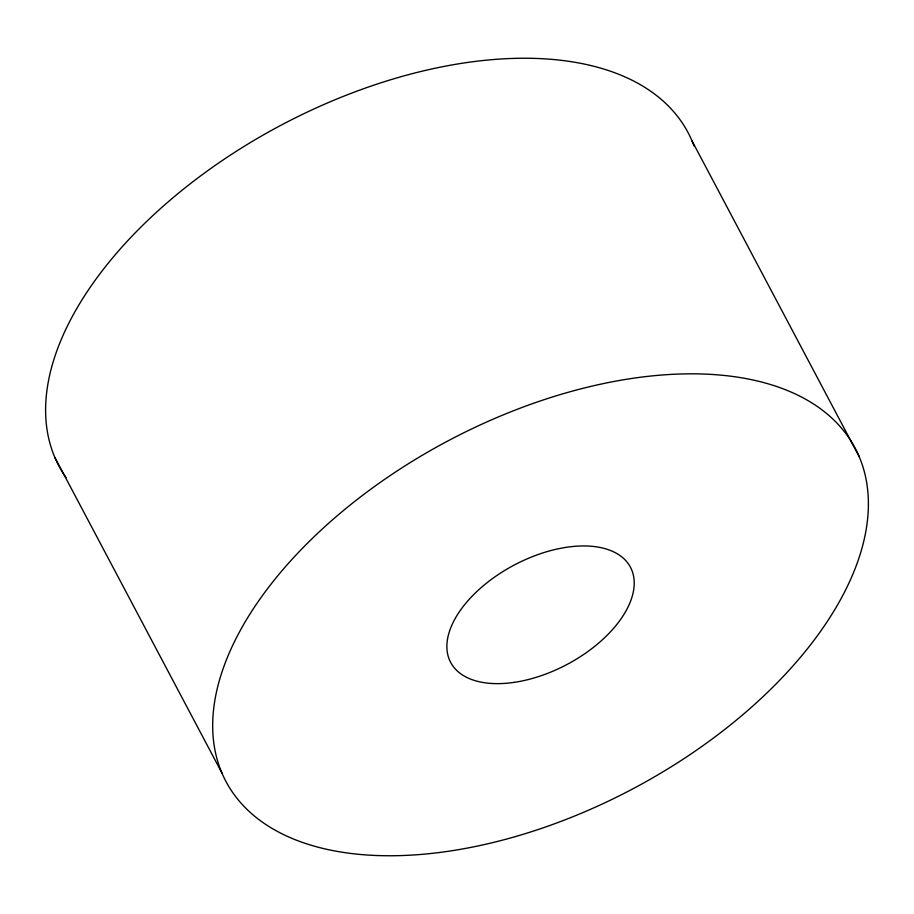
<?xml version="1.0" encoding="UTF-8"?>
<svg xmlns="http://www.w3.org/2000/svg" width="914" height="914" viewBox="0 0 914 914"><rect width="100%" height="100%" fill="white"/><g stroke="black" fill="none" stroke-linecap="round" stroke-linejoin="round"><path stroke-width="1.37" d="M692.069 141.007L859.16 456.6A356.003 197.001 -27.9 0 1 448.157 851.3A356.003 197.001 -27.9 0 1 314.325 536.484A356.003 197.001 -27.9 0 1 859.16 456.6M54.84 457.4L221.931 772.993M66.059 477.565A356.003 197.001 -27.9 0 1 281.992 124.715A356.003 197.001 -27.9 0 1 694.069 146.069M514.148 682.37A101.717 56.291 -27.9 0 0 631.574 569.593A101.717 56.291 -27.9 0 0 475.908 592.421A101.717 56.291 -27.9 0 0 514.148 682.37"/></g></svg>
